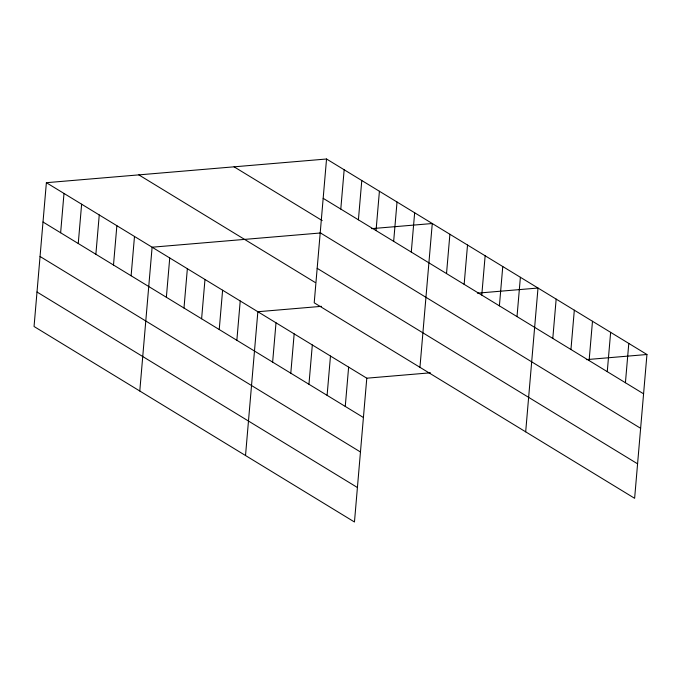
<?xml version="1.0" encoding="UTF-8"?>
<svg xmlns="http://www.w3.org/2000/svg" width="681" height="681" viewBox="0 0 681 681"><rect width="100%" height="100%" fill="white"/><g stroke="black" fill="none" stroke-linecap="round" stroke-linejoin="round"><path stroke-width="1.02" d="M46.376 182.695L34.05 326.497L354.46 521.995L366.787 378.193L46.376 182.695L326.539 159.005L646.95 354.503L634.624 498.305L314.213 302.807L326.539 159.005M60.635 232.766L63.997 193.455M78.255 243.517L81.626 204.206M95.876 254.268L99.247 214.958M113.497 265.02L116.868 225.709M131.118 275.771L134.489 236.46M139.784 391.013L152.11 247.212L320.768 232.953M166.368 297.274L169.739 257.963M183.989 308.025L187.36 268.714M201.61 318.776L204.981 279.465M219.231 329.536L222.602 290.217M236.86 340.287L240.223 300.976M245.518 455.521L257.852 311.728L321.543 306.339M272.638 362.113L276.009 322.803M290.796 373.188L294.166 333.877M308.953 384.271L312.315 344.961M340.789 209.076L344.16 169.765M327.101 395.346L330.472 356.035M358.41 219.827L361.781 180.516M345.258 406.429L348.629 367.119M376.04 230.578L379.411 191.267M393.661 241.329L397.032 202.019M411.281 252.081L414.652 212.77M419.947 367.323L432.273 223.521L371.664 228.646M446.523 273.583L449.894 234.273M464.153 284.335L467.524 245.024M481.773 295.086L485.144 255.775M499.394 305.846L502.765 266.526M517.015 316.597L520.386 277.286M525.681 431.831L538.007 288.037L477.398 293.162M552.793 338.423L556.164 299.112M570.95 349.498L574.321 310.187M589.108 360.581L592.479 321.27M607.265 371.656L610.636 332.345M625.422 382.739L628.793 343.428M366.787 378.193L430.477 372.805M586.341 359.628L646.95 354.503M323.169 198.324L643.579 393.814M234.085 166.828L322.198 220.584M320.215 232.8L640.625 428.298M317.167 268.323L637.578 463.821M138.83 174.881L315.056 282.402M43.005 222.015L363.416 417.504M40.051 256.49L360.462 451.988M37.004 292.013L357.414 487.511"/></g></svg>
